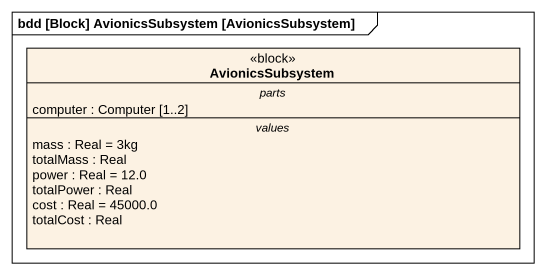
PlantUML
@startuml
mainframe bdd [Block] AvionicsSubsystem [AvionicsSubsystem]
hide circle
hide empty members
class AvionicsSubsystem <<block>> {
  -- parts --
  computer : Computer [1..2]
  -- values --
  mass : Real = 3kg
  totalMass : Real
  power : Real = 12.0
  totalPower : Real
  cost : Real = 45000.0
  totalCost : Real
}
@enduml
